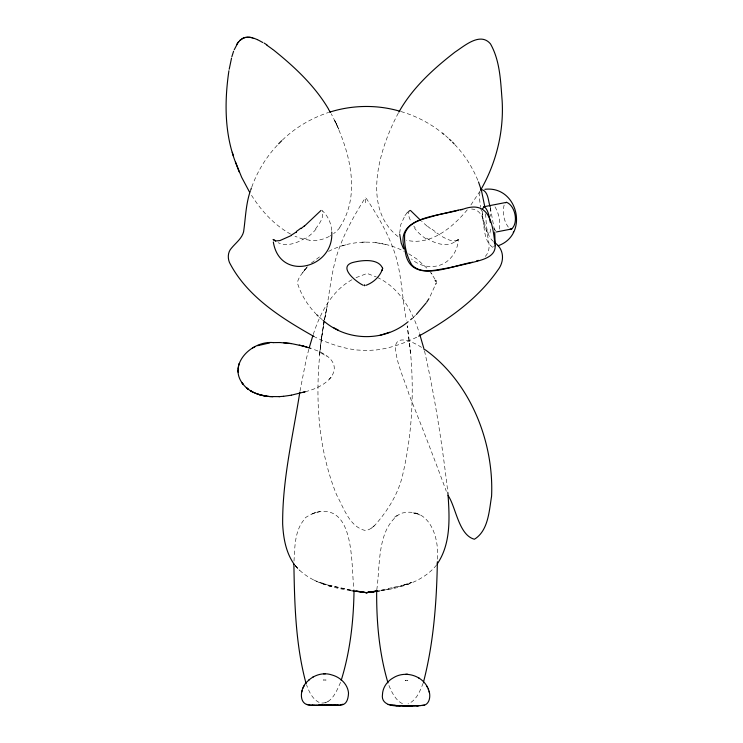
<?xml version="1.0" encoding="UTF-8"?>
<svg xmlns="http://www.w3.org/2000/svg" width="743" height="743" viewBox="0 0 743 743"><rect width="100%" height="100%" fill="white"/><g stroke="black" fill="none" stroke-linecap="round" stroke-linejoin="round"><path stroke-width="0.56" stroke-dasharray="3.71 2.79" d="M365.584 202.774L365.593 197.369C377.797 215.609 388.998 234.807 395.703 255.815C401.814 276.786 402.269 298.816 406.319 320.205M399.715 233.079L400.756 224.674L405.074 215.405M482.272 211.123C482.551 218.646 483.154 227.479 488.411 233.274L490.947 233.014M294.005 561.114C294.887 546.82 294.572 530.372 304.704 518.995C303.506 516.803 325.062 508.741 311.493 514.128L315.738 512.531M376.766 589.849C380.397 565.442 376.562 528.589 400.449 513.534C429.454 505.24 439.698 537.663 437.348 560.677M426.482 238.131C433.318 242.459 441.621 245.831 449.821 244.01C453.119 243.472 455.738 240.955 458.412 239.469C457.939 247.391 454.382 255.146 448.317 260.329C437.961 269.486 421.309 268.139 411.464 258.935M490.677 229.02L490.12 232.206L489.07 233.376M324.227 320.976L321.087 340.61L324.227 320.976C314.382 378.558 314.447 440.042 336.625 494.912C343.572 507.367 349.331 526.722 365.064 530.428C368.881 530.483 371.899 527.827 374.621 525.505C386.88 511.825 397.124 495.73 401.963 477.87C413.99 428.191 415.096 376.218 407.192 325.805L410.805 355.851M490.575 207.706L490.204 213.436M499.352 229.123C500.494 221.563 498.915 213.427 495.014 206.842M300.005 391.078L306.357 358.702L308.977 348.746M324.542 319.211C329.363 297.339 330.514 274.678 337.443 253.317C343.981 233.376 354.383 215.006 365.593 197.369M323.502 324.83L324.347 320.521M324.561 319.444L327.096 306.534L324.45 319.861M479.922 192.27L479.421 197.499L480.461 207.232M504.135 205.068C502.175 212.544 503.856 221.154 508.472 227.349M435.742 284.504L436.345 282.674L429.454 297.869M313.24 334.508C320.196 312.979 331.694 290.829 352.238 279.544M251.793 187.013C257.384 171.234 266.421 156.689 277.938 144.56M423.204 683.077C420.027 690.916 416.591 700.491 408.028 703.881M340.554 682.334C336.83 690.572 331.48 705.014 320.019 702.841C312.682 699.776 309.172 691.909 306.58 684.916M458.412 239.469L454.67 241.977M398.322 113.075C379.803 147.662 360.764 207.492 398.22 236.729M409.709 210.306C406.923 213.715 409.644 218.767 411.325 222.194M480.117 191.007L469.882 206.508M306.822 267.536C303.265 272.105 298.324 277 297.395 282.888C300.952 294.469 307.463 305.094 315.868 313.787M304.741 269.885L301.379 274.501M305.243 391.719C335.325 384.475 348.876 360.346 311.884 348.839M406.96 212.981L409.254 210.641M404.907 215.619L407.118 212.786M339.709 227.33C362.426 193.171 348.532 146.938 331.22 113.772M315.543 228.853C319.351 223.792 324.505 217.281 322.211 210.641C327.951 215.823 331.285 223.346 331.731 231.017M467.254 209.86C452.71 227.256 430.68 246.119 406.272 240.175M493.621 246.917L494.355 246.054M306.748 267.61L304.686 269.969L307.509 266.756M485.263 256.456C492.665 248.719 487.324 237.184 485.82 228.138C484.027 220.411 481.353 209.433 471.619 209.006M436.568 565.005C423.092 581.63 401.071 587.88 380.713 590.806M329.251 379.264L331.202 377.249M413.136 317.549L415.523 315.32M282.442 140.037C295.445 127.424 311.493 118.137 328.647 112.425M311.336 263.068L321.505 255.351M371.416 528.106L374.621 525.505M394.524 517.286L397.282 515.15M304.992 238.131C297.237 243.063 287.021 246.955 278.123 242.72M457.929 240.063C451.809 242.729 445.391 238.206 440.079 235.475M325.202 702.915L328.118 701.438M328.555 251.394C351.885 239.042 380.945 239.107 404.285 251.394M355.999 277.668L367.126 273.443L376.274 276.944M416.73 337.201C403.904 343.442 390.27 348.244 376.06 349.981L366.364 350.52L356.686 349.981C342.244 348.244 328.378 343.433 315.292 337.201M410.285 583.348L407.443 584.444M403.245 585.326L411.631 582.317L400.886 586.088L385.868 589.682M342.142 245.859L347.195 244.438M404.359 584.862L381.02 590.165M320.131 511.574L315.58 512.568C355.804 502.092 350.891 566.853 353.956 589.58M380.565 590.546L387.159 589.468M361.813 242.181L366.364 242.042M492.767 247.326C481.548 239.831 485.253 219.714 480.637 208.374M309.655 240.212L302.085 238.837L294.962 236.265M350.715 590.592C330.329 587.509 307.806 581.574 294.404 564.596M375.661 242.617L385.561 244.438M350.715 590.304L328.146 585.178M351.235 590.146L327.189 584.787L319.722 582.196L329.047 585.484M331.824 586.775L323.456 584.119M400.997 111.552C415.625 115.843 429.491 122.901 441.435 132.384M416.786 513.719L420.761 515.326M313.852 580.051L321.979 583.636M377.23 277.408C399.595 287.615 412.281 310.853 419.405 333.31M402.52 703.658C396.028 701.011 390.948 691.259 388.422 683.959M290.662 234.138C273.898 224.841 260.654 210.176 250.707 193.979M408.696 253.772L416.832 258.991L427.866 269.022M321.245 353.036L326.92 356.631M421.541 347.38C415.188 343.182 396.474 333.18 395.378 347.065C396.372 363.894 404.489 379.367 409.309 395.267C422.108 427.123 434.497 459.1 446.339 491.318M435.454 232.513L434.971 232.188M322.23 319.666L318.97 316.806M427.021 226.095L421.615 221.265M445.605 135.69L448.716 138.588M454.762 144.56C464.774 155.073 472.706 167.537 478.102 181.004M493.463 241.503C485.095 234.482 486.73 222.77 485.448 213.074M294.655 564.847L299.67 570.485M295.342 565.618L299.457 570.243M495.878 231.082L493.928 228.389M432.064 274.269L430.689 272.514L435.509 279.99M415.188 227.943L413.777 226.076M424.513 350.91C435.082 397.644 442.354 445.206 447.89 492.776M490.306 207.501L494.55 230.915M490.231 214.253L490.501 216.232M339.923 227.497A34.81 34.698 -22.8 0 1 333.598 233.627M330.811 235.512A34.81 34.698 -22.8 0 1 330.096 235.94M329.372 236.348A34.81 34.698 -22.8 0 1 309.636 240.481M316.007 229.15A47.933 43.14 -3.9 0 1 305.419 238.661M430.466 228.603A43.54 16.411 41.4 0 1 427.141 225.909M435.045 231.444A45.017 17.786 41.5 0 1 430.624 228.175M440.032 235.02A44.914 18.659 41.8 0 1 435.491 232.095M425.962 238.763A47.747 42.973 3.9 0 1 414.64 228.287M321.673 336.477L319.462 355.395L321.673 336.477M324.022 679.901L323.363 680.031L326.075 680.031L324.022 679.901M405.827 680.337L405.167 680.467L407.879 680.495L405.827 680.337M416.944 513.766L412.328 512.651L416.944 513.766M336.384 123.793L334.081 119.252L338.864 129.171L336.384 123.793"/><path stroke-width="1.11" d="M252.601 391.942L257.58 394.087L266.226 396.158C256.781 394.839 247.131 390.623 241.772 382.404L243.054 384.196C227.117 364.311 252.091 340.424 273.331 342.607M376.729 590.936L376.655 593.118C376.562 623.312 379.357 653.868 387.985 682.891M238.066 369.011L238.949 363.764M273.322 241.995C279.758 282.108 334.174 268.539 331.74 232.048M238.131 372.243L238.039 370.07M364.637 284.959L364.479 285.767L364.358 285.182M228.909 70.752C224.507 100.76 224.377 132.143 235.002 160.952M495.135 243.908L494.727 232.057M229.206 69.229L231.528 58.168M299.81 392.193C292.983 435.955 282.294 479.551 282.665 524.075C283.371 538.201 285.953 552.885 294.404 564.596M327.143 705.358C335.483 702.878 347.631 711.423 348.523 693.089C347.78 684.127 340.21 677.17 331.842 674.941C323.335 671.978 313.472 675.043 307.398 681.498C299.986 687.47 297.581 705.85 311.113 705.079M382.701 268.204C380.407 276.229 373.571 282.6 365.835 285.377M382.645 268.437C378.466 257.914 361.209 260.161 352.071 262.688C337.796 267.536 356.974 282.424 363.206 285.266M301.742 691.965L302.057 690.693M250.317 191.044C245.775 204.241 245.589 218.219 243.583 231.872C241.819 238.568 235.921 242.757 231.714 247.856C227.897 251.719 227.497 257.589 229.438 262.446C246.89 296.615 281.857 318.413 314.308 336.69M309.264 347.631L312.868 335.585M482.467 209.285L483.879 206.758L506.624 202.328C515.261 205.783 518.651 222.742 511.658 228.983L496.398 231.955M231.853 56.737L233.59 51.239M423.501 682.065C433.615 642.899 436.661 602.09 437.367 561.736M341.204 680.337C349.972 652.094 353.417 622.355 353.993 592.849L353.965 590.676M382.441 269.161L381.958 270.489M498.154 245.747C529.545 234.667 517.787 185.313 484.863 189.316M250.688 190.032L251.422 188.016M234.259 49.707L237.779 43.02M302.93 688.25L303.181 687.656M513.264 232.466L513.515 231.965M398.852 112.128C412.439 87.897 433.327 68.867 455.078 52.038C464.524 45.88 480.247 31.773 490.445 43.837C500.15 60.898 500.587 81.433 502.129 100.528C503.977 131.65 496.24 163.126 480.637 190.078M304.351 685.501L303.553 686.904M437.144 564.095C451.354 543.384 449.552 516.599 447.89 492.776M426.705 302.169L428.906 298.732M238.039 42.667L237.741 42.908A23.488 23.33 -27.2 0 0 236.738 44.45M426.083 303.014L416.368 314.465M238.001 42.555L238.847 41.664M238.262 42.212L239.116 41.357M278.662 143.78L281.662 140.761M239.636 40.661L241.141 39.509M308.698 680.235L309.199 679.761M239.915 40.382L242.385 38.701M304.444 226.095L321.022 210.427M410.647 319.666L412.337 318.292M408.111 321.738C383.973 342.124 346.544 341.464 323.075 320.363M296.494 232.188L296.011 232.513M241.401 39.175L244.326 37.707M312.627 677.291L313.119 677.003M291.395 235.475L279.972 240.565L276.034 240.908L273.062 239.469L275.597 241.159M418.653 336.18C448.735 319.639 477.963 298.695 497.773 270.211C504.785 261.434 504.293 248.756 494.188 242.292M254.923 346.786L252.481 348.012M242.664 38.404L243.314 38.097M481.223 190.087L482.077 189.688C488.532 191.908 488.123 201.186 490.129 206.61M505.695 202.746L506.531 202.347M243.695 38.069L245.431 37.54M476.514 260.997L478.316 260.338M421.569 705.544C430.067 705.869 431.339 694.984 428.219 688.937M389.648 332.26L380.072 335.297M257.542 345.709L269.672 342.913M303.246 392.35L305.215 391.728L291.34 395.192M329.678 112.137C352.34 104.967 377.156 104.522 399.975 111.264M472.548 262.242C450.936 265.678 408.901 285.971 405.065 250.168C392.88 217.123 437.748 216.399 458.31 210.25M424.337 705.014L419.86 705.674M245.385 37.419L247.289 37.289M509.494 229.401L510.227 229.262M375.512 591.131L366.364 592.673L351.755 590.741M245.747 37.345L249.676 37.354A20.795 20.674 -25.5 0 1 254.069 38.404M377.258 591.084L366.364 592.673L355.516 591.084M283.445 396.325L291.405 395.183M460.511 209.842L462.62 209.507M375.782 591.279L366.364 592.673L356.621 591.066M379.682 590.954L366.364 592.673L377.815 591.159M342.932 704.243L340.034 704.847M337.201 705.107L338.724 704.996M420.148 705.664L416.804 705.794M283.594 396.307L279.024 396.651M334.099 705.256L337.136 705.07M323.465 673.817L325.425 673.78M415.718 705.822L418.541 705.748L412.3 705.85M393.92 705.432L406.607 705.794M428.544 689.718C423.668 675.824 405.604 670.047 393.335 677.811C387.252 681.099 382.701 687.47 382.478 694.491C380.778 704.513 392.555 706.519 399.818 705.701M331.109 705.33L335.427 705.2M273.183 342.616L279.87 342.523M279.637 396.632L269.542 396.539L263.273 395.638M408.724 705.831L415.012 705.831M403.82 705.776L399.901 705.701L407.127 705.794M405.882 705.804L408.018 705.776M247.623 37.159L248.812 37.178A15.882 15.798 -27.2 0 1 250.047 37.289A19.541 19.439 -27.4 0 1 252.648 37.837M326.372 705.358L331.183 705.321L321.515 705.358L323.066 705.358M330.412 705.33L322.081 705.358M329.483 705.339L330.18 705.339M319.444 705.339L320.326 705.339M321.44 705.358L327.923 705.358L312.339 705.163L315.246 705.274M405.882 705.785L406.607 705.813M409.449 705.841L406.245 705.804L412.588 705.85M318.58 705.339L315.951 705.283M319.639 705.339L322.128 705.358M406.245 705.804L409.523 705.831M412.068 705.85L411 705.841M318.301 705.33L322.546 705.358L318.264 705.33M408.344 705.831L403.468 705.776M410.768 705.841L411.52 705.841M402.966 705.766L404.591 705.785M397.171 705.609L400.189 705.711L395.592 705.534M312.599 705.172L310.825 705.07M510.794 228.918L511.806 228.946M272.904 396.734L269.718 396.548M405.882 674.217L407.842 674.282M279.823 342.523L291.377 343.591L303.302 346.089L299.271 345.096M395.536 705.534L396.948 705.599M283.52 342.709L291.414 343.6M388.097 704.494L396.725 705.59M392.295 705.293L395.387 705.478M309.478 704.931L306.636 704.373M266.44 396.177L269.486 396.53M483.879 206.758L484.538 206.86C488.634 210.771 489.219 217.095 490.259 222.38M260.347 394.942L263.198 395.629M307.165 347.213L303.255 346.08L310.973 348.486M257.58 394.087L260.273 394.932M257.96 39.89L262.808 42.527M333.709 327.7L338.399 330.171M418.643 677.867L419.154 678.173M266.895 45.221L272.393 49.159M425.163 349.721C470.208 382.153 494.002 441.648 491.587 496.175C489.163 510.803 488.365 530.762 474.396 539.242C458.598 535.062 455.961 506.93 448.094 495.553M410.442 210.427L420.566 220.272M272.978 49.549C294.247 66.573 314.661 85.547 328.601 109.202M442.271 133.043L443.933 134.372M449.496 139.312L451.057 140.761M316.602 314.577L318.18 316.063M452.608 142.21L454.047 143.78M328.88 109.853L330.329 112.314M249.397 191.815L241.67 177.326L235.28 161.593L239.162 171.902M427.615 687.581L426.835 686.17M403.542 248.831L401.192 243.026L399.706 234.11M306.162 683.839C295.612 645.091 294.534 604.254 293.894 564.299M478.529 181.97L481.575 191.044L484.77 206.647M419.758 334.396L424.234 349.795M232.327 152.269L233.367 155.919M429.064 691.389L429.361 692.662M264.136 43.085A93.952 91.956 4.1 0 1 267.053 44.998M254.087 38.348A33.491 33.324 -29.2 0 1 257.496 39.741M304.324 225.9A43.54 16.383 -41.4 0 1 300.999 228.593M300.841 228.175A45.017 17.786 -41.5 0 1 296.429 231.444M295.983 232.15A44.914 18.714 -41.8 0 1 291.432 235.076M435.129 280.557A44.673 2.749 7.4 0 1 436.178 281.058M435.788 281.012A44.422 2.647 7.6 0 1 436.039 281.142M495.182 245.719C495.59 256.344 483.702 259.502 475.464 261.675C466.26 264.016 456.991 266.115 447.704 268.056C436.03 269.746 421.105 274.65 411.817 264.88C406.449 255.787 403.858 244.512 404.721 233.989C408.808 221.145 424.374 219.036 435.612 215.461C444.825 213.157 454.075 211.003 463.381 209.08C490.668 199.421 492.804 226.178 495.182 245.719M325.081 705.339L324.357 705.358L325.081 705.358M252.481 391.886L250.298 390.632L252.499 391.914M248.171 389.156L246.332 387.651L248.181 389.193"/></g></svg>
